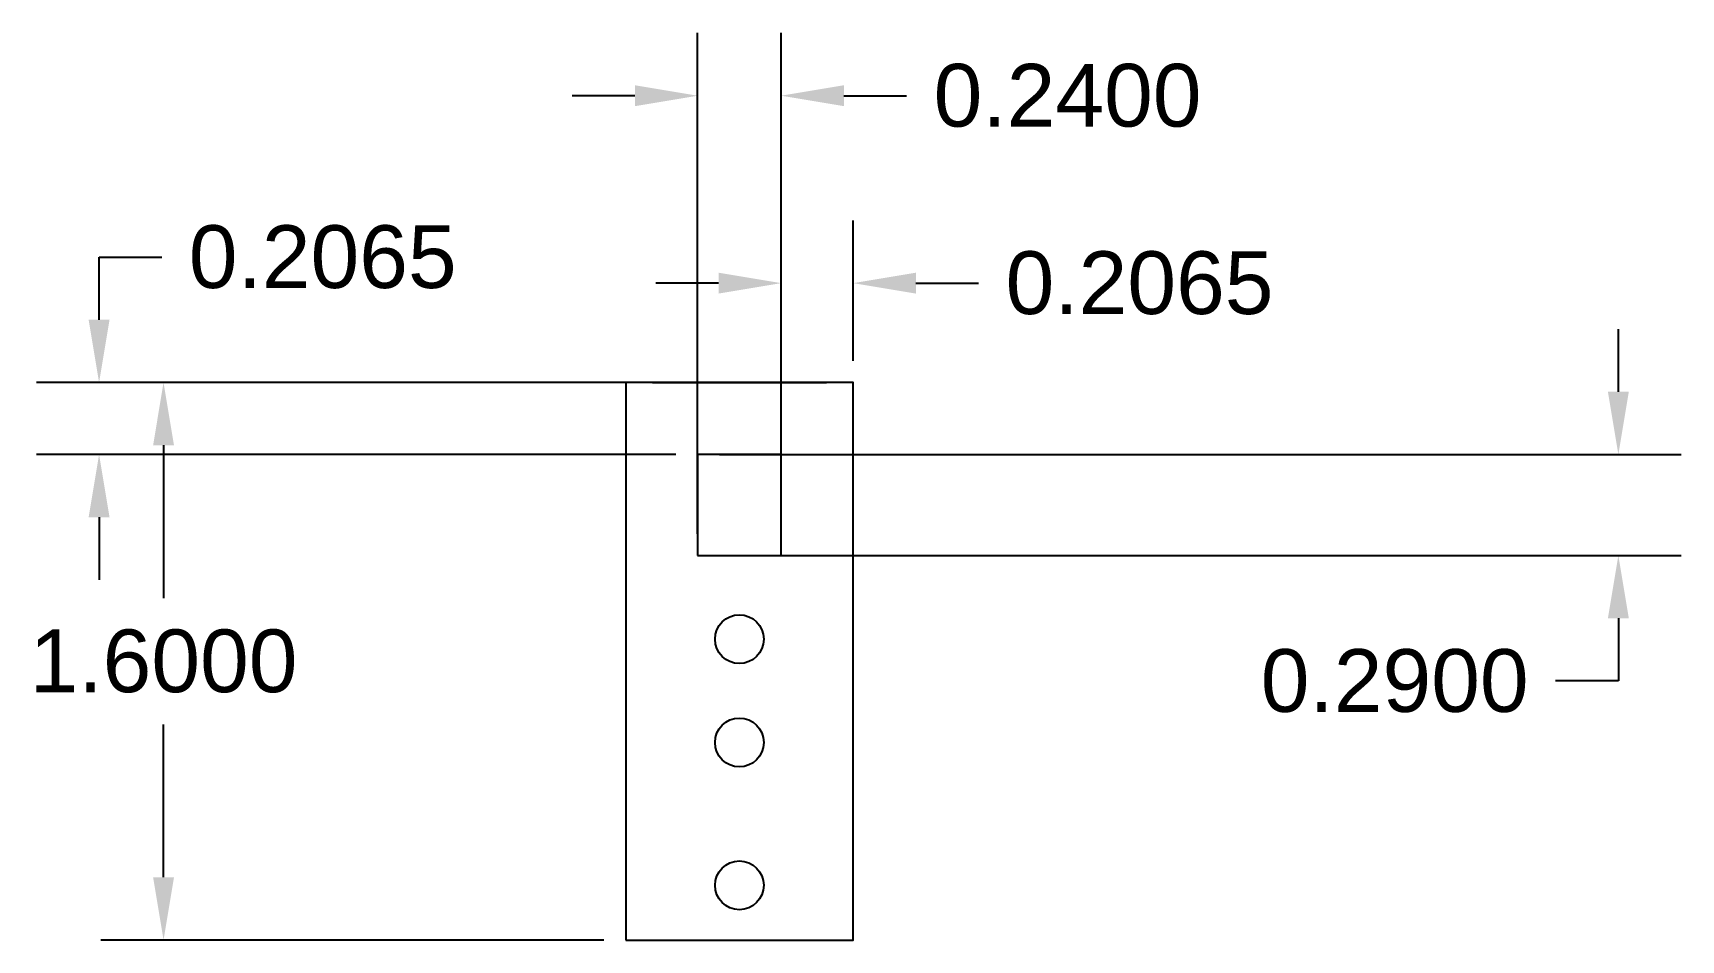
# Model space of a CAD drawing. Header units: inches. Extents: x 2.38 to 7.11, y 36.45 to 39.06.
import ezdxf

# ---------------------------------------------------------------- set-up
doc = ezdxf.new("R2010")
doc.units = ezdxf.units.IN
doc.header["$MEASUREMENT"] = 0
doc.layers.get('0').update_dxf_attribs({"color": 1})
doc.layers.add('dimensions', color=4, linetype='Continuous')
doc.styles.get("Standard").update_dxf_attribs({"font": 'Arial Regular.ttf'})
doc.dimstyles.get("Standard").update_dxf_attribs({"dimtxt": 0.18, "dimasz": 0.18, "dimexe": 0.18, "dimexo": 0.0625, "dimgap": 0.09, "dimtad": 0, "dimtih": 1, "dimtoh": 1, "dimdec": 4, "dimzin": 0, "dimdsep": 46, "dimtxsty": 'Standard', "dimcen": 0.09, "dimadec": 0, "dimazin": 0, "dimtfac": 1, "dimtdec": 4, "dimtofl": 0, "dimtmove": 0, "dimatfit": 3, "dimfxl": 1, "dimtolj": 1, "dimtzin": 0, "dimarcsym": 0})

# ---------------------------------------------------------------- blocks, each defined once
blk = doc.blocks.new('*D5')
at = {"layer": 'Defpoints', "color": 0, "transparency": 16777216}
for p in [(4.7304, 38.3396), (4.7304, 38.0543), (4.5239, 37.8478)]:
    blk.add_point(p, dxfattribs=at)
at = {"layer": 'dimensions', "color": 0, "lineweight": -2, "transparency": 16777216}
for p, q in [((4.5239, 37.9103), (4.5239, 38.5196)), ((4.7304, 38.1168), (4.7304, 38.5196)), ((4.3439, 38.3396), (4.1639, 38.3396)), ((4.9104, 38.3396), (5.0904, 38.3396))]:
    blk.add_line(p, q, dxfattribs=at)
at = {"layer": 'dimensions', "color": 0, "transparency": 16777216}
for points in [[(4.3439, 38.3696), (4.3439, 38.3096), (4.5239, 38.3396)], [(4.9104, 38.3696), (4.9104, 38.3096), (4.7304, 38.3396)]]:
    blk.add_solid(points, dxfattribs=at)
at = {"layer": 'dimensions', "color": 0, "transparency": 16777216, "insert": (5.5525, 38.3396), "char_height": 0.18, "attachment_point": 5}
blk.add_mtext('\\A1;0.2065', dxfattribs=at)
blk = doc.blocks.new('*D6')
at = {"layer": 'Defpoints', "color": 0, "transparency": 16777216}
for p in [(4.0774, 38.0543), (2.7507, 36.4543), (4.0774, 36.4543)]:
    blk.add_point(p, dxfattribs=at)
at = {"layer": 'dimensions', "color": 0, "lineweight": -2, "transparency": 16777216}
for p, q in [((4.0149, 38.0543), (2.5707, 38.0543)), ((2.7507, 37.8743), (2.7507, 37.4355)), ((2.7507, 36.6343), (2.7507, 37.0731)), ((4.0149, 36.4543), (2.5707, 36.4543))]:
    blk.add_line(p, q, dxfattribs=at)
at = {"layer": 'dimensions', "color": 0, "transparency": 16777216}
for points in [[(2.7207, 37.8743), (2.7807, 37.8743), (2.7507, 38.0543)], [(2.7207, 36.6343), (2.7807, 36.6343), (2.7507, 36.4543)]]:
    blk.add_solid(points, dxfattribs=at)
at = {"layer": 'dimensions', "color": 0, "transparency": 16777216, "insert": (2.7507, 37.2543), "char_height": 0.18, "attachment_point": 5}
blk.add_mtext('\\A1;1.6000', dxfattribs=at)
blk = doc.blocks.new('*D8')
at = {"layer": 'Defpoints', "color": 0, "transparency": 16777216}
for p in [(4.2839, 37.8478), (4.2839, 37.5578), (6.927, 37.5578)]:
    blk.add_point(p, dxfattribs=at)
at = {"layer": 'dimensions', "color": 0, "lineweight": -2, "transparency": 16777216}
for p, q in [((6.927, 38.0278), (6.927, 38.2078)), ((4.3464, 37.8478), (7.107, 37.8478)), ((4.3464, 37.5578), (7.107, 37.5578)), ((6.927, 37.3778), (6.927, 37.1978)), ((6.927, 37.1978), (6.747, 37.1978))]:
    blk.add_line(p, q, dxfattribs=at)
at = {"layer": 'dimensions', "color": 0, "transparency": 16777216}
for points in [[(6.897, 38.0278), (6.957, 38.0278), (6.927, 37.8478)], [(6.897, 37.3778), (6.957, 37.3778), (6.927, 37.5578)]]:
    blk.add_solid(points, dxfattribs=at)
at = {"layer": 'dimensions', "color": 0, "transparency": 16777216, "insert": (6.285, 37.1978), "char_height": 0.18, "attachment_point": 5}
blk.add_mtext('\\A1;0.2900', dxfattribs=at)
blk = doc.blocks.new('*D16')
at = {"layer": 'Defpoints', "color": 0, "transparency": 16777216}
for p in [(2.5657, 38.0543), (4.2789, 38.0543), (4.2839, 37.8478)]:
    blk.add_point(p, dxfattribs=at)
at = {"layer": 'dimensions', "color": 0, "lineweight": -2, "transparency": 16777216}
for p, q in [((2.5657, 38.2343), (2.5657, 38.4143)), ((2.5657, 38.4143), (2.7457, 38.4143)), ((4.2164, 38.0543), (2.3857, 38.0543)), ((4.2214, 37.8478), (2.3857, 37.8478)), ((2.5657, 37.6678), (2.5657, 37.4878))]:
    blk.add_line(p, q, dxfattribs=at)
at = {"layer": 'dimensions', "color": 0, "transparency": 16777216}
for points in [[(2.5357, 38.2343), (2.5957, 38.2343), (2.5657, 38.0543)], [(2.5357, 37.6678), (2.5957, 37.6678), (2.5657, 37.8478)]]:
    blk.add_solid(points, dxfattribs=at)
at = {"layer": 'dimensions', "color": 0, "transparency": 16777216, "insert": (3.2077, 38.4143), "char_height": 0.18, "attachment_point": 5}
blk.add_mtext('\\A1;0.2065', dxfattribs=at)
blk = doc.blocks.new('*D17')
at = {"layer": 'Defpoints', "color": 0, "transparency": 16777216}
for p in [(4.5239, 38.8775), (4.2839, 37.5578), (4.5239, 37.5578)]:
    blk.add_point(p, dxfattribs=at)
at = {"layer": 'dimensions', "color": 0, "lineweight": -2, "transparency": 16777216}
for p, q in [((4.2839, 37.6203), (4.2839, 39.0575)), ((4.5239, 37.6203), (4.5239, 39.0575)), ((4.1039, 38.8775), (3.9239, 38.8775)), ((4.7039, 38.8775), (4.8839, 38.8775))]:
    blk.add_line(p, q, dxfattribs=at)
at = {"layer": 'dimensions', "color": 0, "transparency": 16777216}
for points in [[(4.1039, 38.9075), (4.1039, 38.8475), (4.2839, 38.8775)], [(4.7039, 38.9075), (4.7039, 38.8475), (4.5239, 38.8775)]]:
    blk.add_solid(points, dxfattribs=at)
at = {"layer": 'dimensions', "color": 0, "transparency": 16777216, "insert": (5.3459, 38.8775), "char_height": 0.18, "attachment_point": 5}
blk.add_mtext('\\A1;0.2400', dxfattribs=at)

msp = doc.modelspace()

# ---------------------------------------------------------------- linework, layer by layer
for points in [[(4.07742, 36.45432), (4.73042, 36.45432), (4.73042, 38.0543), (4.07742, 38.0543)], [(4.15388, 38.0543), (4.65388, 38.0543), (4.65388, 38.0543), (4.15388, 38.0543)], [(4.28388, 37.55781), (4.52388, 37.55781), (4.52388, 37.84781), (4.28388, 37.84781)]]:
    msp.add_lwpolyline(points, close=True)
for centre in [(4.40384, 37.31779), (4.40385, 37.02133), (4.40382, 36.61131)]:
    msp.add_circle(centre, 0.07)

# ---------------------------------------------------------------- dimensions: what is measured, and where the dimension line sits
at = {"layer": 'dimensions'}
for base, p1, p2, picture, middle in [((4.52388, 38.87753), (4.28388, 37.55781), (4.52388, 37.55781), '*D17', (5.34591, 38.87753)), ((4.73042, 38.33962), (4.52388, 37.84781), (4.73042, 38.0543), '*D5', (5.55245, 38.33962))]:
    dim = msp.add_linear_dim(base=base, p1=p1, p2=p2, dimstyle='Standard', dxfattribs=at)
    dim.commit()
    dim.dimension.update_dxf_attribs({"geometry": picture, "text_midpoint": middle})
for base, p1, p2, picture, middle in [((2.56568, 38.0543), (4.28388, 37.84781), (4.27888, 38.0543), '*D16', (3.20771, 38.4143)), ((6.92698, 37.55781), (4.28388, 37.84781), (4.28388, 37.55781), '*D8', (6.28495, 37.19781)), ((2.75068, 36.45432), (4.07742, 38.0543), (4.07742, 36.45432), '*D6', (2.75068, 37.25431))]:
    dim = msp.add_linear_dim(base=base, p1=p1, p2=p2, angle=90, dimstyle='Standard', dxfattribs=at)
    dim.commit()
    dim.dimension.update_dxf_attribs({"geometry": picture, "text_midpoint": middle})

doc.saveas('drawing.dxf')
